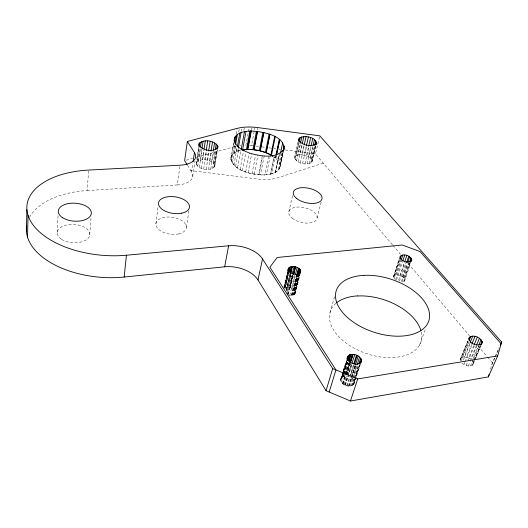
<?xml version="1.0" encoding="UTF-8"?>
<svg xmlns="http://www.w3.org/2000/svg" width="528" height="528" viewBox="0 0 528 528"><rect width="100%" height="100%" fill="white"/><g stroke="black" fill="none" stroke-linecap="round" stroke-linejoin="round"><path stroke-width="0.4" stroke-dasharray="2.64 1.98" d="M399.769 257.387L393.413 276.712L393.406 277.886L399.267 260.093M460.627 361.066L460.297 359.291L468.019 340.586M282.691 153.074C280.269 158.308 281.919 165 278.711 169.745L282.553 151.82M57.268 232.333L58.067 215.622M29.542 217.298A77.062 43.362 4.9 0 1 87.199 190.555L88.565 170.894M89.78 234.577L91.113 216.539M340.798 378.774L340.633 379.586C341.048 385.684 352.031 389.11 354.42 382.701C353.793 376.952 344.071 373.487 340.798 378.774L346.401 360.782M214.744 165.389C211.636 159.43 200.891 157.601 196.264 162.611L196.106 163.819C199.102 169.871 210.104 171.745 214.639 166.597L217.358 149.569M155.872 223.978L158.176 205.682M87.199 190.555L177.329 184.939L180.068 165.205M177.329 184.939A22.486 11.326 8 0 0 191.591 171.943L192.905 163.073M192.7 176.444L195.004 161.053M186.437 227.198L188.938 210.606M196.106 163.819L198.739 146.335M197.043 161.548L199.195 147.292M196.588 165.079L199.241 147.569M198.383 160.697L200.191 148.837M197.683 166.313L200.35 148.79M200.204 160.116L201.901 149.054M199.313 167.435L202.125 149.101M202.369 159.839L203.96 149.582M201.366 168.366L204.336 149.226M204.739 159.885L206.098 151.213M203.702 169.039L206.712 149.899M207.154 160.248L208.652 150.79M206.164 169.409L209.207 150.275M209.451 160.901L210.969 151.45M208.573 169.442L211.642 150.328M211.484 161.812L213.272 150.777M210.758 169.151L213.86 150.058M462.073 363.152C464.746 365.429 468.732 366.973 472.118 365.409L473.108 364.353L474.289 360.71M213.114 162.914L215.048 151.081M212.573 168.544L215.569 150.275M288.156 294.961C299.924 297.706 295.145 285.087 285.905 287.734L289.285 273.755M214.229 164.129L216.434 150.704M213.893 167.673L216.77 150.223M214.639 166.597L217.642 148.381M230.908 158.499L233.693 142.586M231 159.806L233.924 143.101M196.548 157.298L233.864 146.85L234.293 144.441M236.141 133.993L237.138 128.37M231.66 161.667L235 142.817M234.056 153.061L235.349 145.774M232.485 163.159L235.851 144.283M238.722 131.861L239.435 127.849M233.937 164.868L237.329 145.966M236.465 151.681L237.191 147.642M241.157 131.452L241.586 129.05M237.752 151.14L238.187 148.718M235.594 166.459L239.019 147.53M243.863 130.37L244.299 127.967M237.593 167.904L240.913 149.747M240.108 169.468L243.613 150.506M245.876 145.352L249.289 126.991M242.405 170.577L245.804 152.394M251.506 130.258L251.962 127.862M245.711 171.976L249.308 152.995M249.368 145.457L251.493 145.596L254.371 130.456M254.522 129.657L254.978 127.268M248.061 172.715L251.698 153.734M257.42 129.98L257.875 127.591M251.995 173.791L255.539 155.602M254.199 174.181L257.928 155.206M262.297 155.839L258.509 174.794C248.2 173.435 234.485 170.3 230.789 159.199L231.31 156.083L233.462 153.404L237.079 151.325L241.078 150.209C236.861 150.935 232.142 153.021 230.828 157.456C232.531 171.745 253.163 174.847 264.799 174.926L268.666 156.011M258.944 174.86L262.581 156.691M264.244 155.932L260.436 174.874L263.941 175.019L270.415 174.187L274.19 156.116M270.25 155.852L266.363 174.755L270.62 174.161L275.114 172.603L278.315 170.379L280.018 167.64L283.364 152.104M270.62 174.161L274.395 156.083M275.55 154.975L271.603 173.818L274.996 172.643L278.982 153.853M275.728 156.281L275.392 157.885L274.197 157.047M280.196 164.683C280.21 160.901 274.111 159.562 276.263 155.727M275.893 158.235L276.401 155.833M275.114 172.603L278.771 155.377M279.8 153.344L275.807 172.121L278.249 170.419L282.262 151.701M278.744 161.37L280.289 154.13M280.157 164.571L282.652 152.962M280.064 166.749L283.067 152.783M315.823 146.15L311.738 162.261C306.636 165.7 296.281 163.812 294.584 157.45L298.162 141.53M294.657 158.585L298.597 141.049M294.584 157.45L296.195 155.641L299.059 142.949M295.33 159.779L299.112 143.022M296.195 155.641L297.766 155.093L300.28 143.999M296.558 160.948L300.359 144.17M297.766 155.093L299.713 154.836L302.056 144.547M298.261 162.01L302.273 144.421M288.829 211.886L292.604 195.466M299.713 154.836L301.897 154.882L304.082 145.391M300.32 162.895L304.55 144.5M301.897 154.882L304.187 155.232L306.2 146.533M302.597 163.535L306.854 145.141M312.226 161.245C312.16 158.235 308.807 156.836 306.425 155.859L308.458 147.16M304.927 163.885L308.847 147.101M308.464 156.717L310.88 146.434M307.151 163.924L311.282 146.355M310.16 157.76L312.781 146.678M309.111 163.654L313.071 146.896M311.408 158.915L314.417 146.236M310.675 163.086L315.031 144.758M312.107 160.103L315.513 145.827M311.738 162.261L315.718 145.556M392.416 244.761L315.473 153.919L319.803 135.841M283.866 287.39L287.786 271.049M283.972 287.219L287.727 271.531M284.15 286.915L287.701 272.138M283.82 288.869L287.74 272.54M284.401 287.793L288.143 272.243L284.447 287.819M284.592 288.024L288.347 272.435M284.83 287.384L288.4 272.567M284.896 287.417L288.453 272.653M285.166 288.823L289.113 272.441M286.229 289.733L290.228 273.59M286.499 289.892L290.44 273.59M286.466 290.789L290.631 273.623M287.338 287.522L290.73 273.55M286.79 290.941L290.961 273.775M287.199 292.057L291.383 274.89M288.902 287.575L292.123 274.388M287.311 294.65L292.268 274.362M287.826 294.017L292.406 275.293M287.846 294.848L292.624 275.339M288.347 294.182L292.934 275.451M289.964 287.753L293.007 275.345M290.169 287.819L293.212 275.411M290.492 287.885L293.542 275.477M289.766 295.277L294.769 274.996M292.004 288.433L295.258 275.253M291.344 295.324L296.373 275.048M291.634 295.284L296.663 275.009M291.845 295.284L296.881 275.009M293.555 289.37L297.02 275.405M292.142 295.205L297.178 274.936M293.726 289.476L297.198 275.51M293.931 289.687L297.594 274.943M292.789 295.106L297.832 274.844M294.4 290.09L298.076 275.345M293.324 294.895L298.181 275.418M293.621 294.815L298.478 275.345M294.723 290.532L298.597 275.009M293.852 294.683L298.716 275.213M293.99 294.631L298.855 275.167M294.083 294.558L298.954 275.088M295.126 291.086L299.006 275.557M294.32 294.426L299.191 274.963M294.479 294.248L299.152 275.57M294.868 293.944L299.548 275.266M295.093 293.555L299.772 274.89M295.244 293.383L299.851 275.194M317.097 218.057L321.242 201.689M329.987 312.655L334.653 296.254M490.538 369.211L492.386 362.802L494.69 357.601M408.883 262.04L402.085 282.176L403.636 281.747L404.633 280.942L404.969 279.853C403.828 275.484 396.343 273.068 393.413 276.712M340.633 379.586L346.566 360.439M340.712 379.863L342.421 374.378M343.398 371.25L346.573 361.073M341.557 377.678L342.533 374.557M343.504 371.428L346.678 361.264M341.735 377.421L342.712 374.299M342.956 373.514L346.856 361.013M340.771 380.853L342.731 374.59M343.708 371.455L346.883 361.277M342.474 376.906L343.207 374.563M343.451 373.784L347.351 361.284M342.784 376.807L343.517 374.464M343.761 373.685L347.668 361.185M342.89 376.741L343.622 374.398M343.867 373.619L347.774 361.119M341.372 382.147L343.82 374.312M344.071 373.527L347.747 361.772M343.556 376.55L344.289 374.207M344.533 373.428L347.959 362.498M344.375 376.279L344.863 374.715M345.107 373.936L348.539 363.013M342.388 383.374L345.094 374.755M345.345 373.969L348.79 362.993M342.665 383.592L345.378 374.966M345.622 374.187L349.074 363.211M342.817 383.764L346.025 373.573M346.276 372.794L349.727 361.819M345.972 374.623L349.417 363.7M343.18 384.001L346.394 373.811M346.639 373.025L350.097 362.05M346.52 374.669L349.965 363.752M346.711 374.695L350.156 363.779M343.754 384.45L346.48 375.83M346.724 375.045L350.44 363.284M344.434 384.806L347.167 376.187M347.417 375.401L351.14 363.64M344.843 385.07L347.576 376.451M348.572 373.309L351.305 364.69M345.127 385.169L347.866 376.55M348.11 375.764L351.8 363.95M345.378 385.301L352.103 364.135M346.744 385.744L349.496 377.117M349.747 376.332L353.278 365.336M347.2 385.902L353.958 364.736M350.915 374.906L354.156 364.769M348.407 386.1L355.192 364.94M351.978 375.494L355.232 365.363M348.784 386.093L355.568 364.934M348.949 386.113L355.74 364.96M349.714 386.074L352.235 378.239M352.486 377.454L356.519 364.921M352.519 378.926L356.789 365.673M350.711 386.047L353.239 378.213M353.489 377.434L357.278 365.686M351.787 385.684L354.05 378.583M354.321 377.857L358.373 365.33M352.11 385.585L354.394 378.543M354.644 377.758L358.703 365.237M354.163 381.427L354.922 379.084M355.172 378.305L359.482 365.033M353.133 384.932L359.733 364.597M353.265 384.853L360.122 363.733M353.351 384.74L360.202 363.627M354.017 383.863L360.512 363.957M393.677 276.197L399.267 259.202M394.687 275.405L399.775 259.974M394.099 279.154L400.231 260.575M396.231 274.989L401.075 260.344M395.657 279.576L401.821 260.984M396.495 280.104L402.468 261.908M400.132 275.451L404.507 262.357M398.666 280.163L404.62 262.337M399.425 281.213L405.656 262.614M402.026 276.269L406.679 262.403M402.857 276.791L407.266 263.69M401.425 281.45L407.425 263.63M404.164 277.979L409.114 263.327M404.6 278.606L409.827 263.182M403.636 281.747L410.447 261.637M404.633 280.942L410.665 263.168M419.39 345.404L425.528 328.898M460.297 359.291L468.032 340.87M460.271 360.017L467.999 341.306M460.937 358.063L462.277 357.245L468.765 341.563M461.116 360.842L468.871 342.111M462.277 357.245L464.158 356.941L469.735 343.51M463.313 360.155L470.488 342.91M464.158 356.941L466.349 357.185L471.643 344.5M463.914 364.518L464.851 362.267M465.161 361.522L472.375 344.269M476.302 345.695L470.633 359.126L468.6 357.938L473.92 345.259M466.105 365.521L467.683 361.772M467.999 361.02L474.619 345.272M468.389 366.036L470.29 361.535M470.606 360.789L476.942 345.794M472.85 359.099L478.54 345.668M470.481 365.996L479.061 345.767M473.332 362.954L473.147 362.182L473.788 360.683M474.104 359.938L480.137 345.748M472.118 365.409L474.032 360.921M474.349 360.169L480.401 345.946M474.606 359.964L480.652 345.767M473.108 364.353L474.382 361.363M475.655 358.367L481.074 345.655M495.02 356.862L498.967 347.945M491.872 364.597L495.165 357.159M495.495 356.413L498.465 349.714M323.288 163.139L278.23 177.659A33.521 16.13 11 0 1 256.846 178.979L190.74 170.564M186.226 160.189L192.575 158.407M233.864 146.85L236.135 146.302M239.824 145.721L241.091 145.57M251.493 145.596L252.925 145.754M255.981 146.124L258.43 146.441M261.69 146.87L264.95 147.299M269.023 147.833L273.095 148.361M273.913 148.474L275.543 148.685M278.804 149.114L280.434 149.325M285.318 149.965L315.473 153.919M304.187 155.232L306.425 155.859M466.349 357.185L468.6 357.938M274.078 156.988L275.755 158.136M392.944 245.388L400.389 254.179M408.368 263.597L469.524 335.808M478.031 345.853L487.067 356.525M487.601 357.152L492.386 362.802M187.486 165.271L191.591 171.943M472.217 360.591L473.147 362.182M395.056 357.482A47.817 28.367 18.8 0 1 341.332 339.141A47.817 28.367 18.8 0 1 335.98 303.303M421.318 332.059A47.817 28.241 18.7 0 1 394.99 357.377M178.702 233.897L174.953 234.386A15.391 8.521 7.9 0 1 157.707 228.499L156.275 226.255A15.391 8.521 7.9 0 1 165.548 217.193A15.391 8.521 7.9 0 1 184.424 222.737L185.929 224.935A15.391 8.521 7.9 0 1 178.702 233.897M61.631 239.375A16.295 9.167 3.5 0 0 89.087 236.907A16.295 9.167 3.5 0 0 69.815 224.499A16.295 9.167 3.5 0 0 61.631 239.375M292.169 218.236A14.474 7.524 13.3 0 0 316.331 219.892A14.474 7.524 13.3 0 0 300.346 207.088A14.474 7.524 13.3 0 0 292.169 218.236"/><path stroke-width="0.79" d="M26.4 231.304L26.895 209.629M27.515 237.171L28.037 215.398M283.701 150.546C286.579 135.26 261.459 131.479 251.057 130.997C244.807 131.314 234.861 132.356 234.109 140.243M361.02 362.393L361.528 360.835L361.185 359.139C359.007 354.572 349.404 351.74 347.464 357.674C348.196 363.073 355.852 365.897 360.241 363.033M300.709 271.128C299.64 276.408 291.047 274.435 288.717 270.871C286.922 264.198 299.746 265.881 300.709 271.128L299.963 274.111M217.879 146.408L217.774 147.589C213.074 152.592 202.165 150.711 198.983 144.745L199.135 143.57C203.927 138.699 214.579 140.54 217.879 146.408L217.49 148.784M124.146 277.042L126.436 255.222A78.375 42.537 5.2 0 1 29.159 218.341A78.375 42.537 5.2 0 1 88.618 170.075L180.068 165.205A22.823 11.068 8.1 0 0 194.456 152.585L187.348 141.484L237.138 128.37C243.903 126.674 250.991 126.727 257.875 127.591L319.803 135.841L501.6 341.999L497.666 355.898L488.321 376.906L350.46 401.009L326.047 390.694L257.987 279.972A26.506 15.886 11.2 0 0 224.671 266.805L124.146 277.042A77.062 43.362 4.9 0 1 26.664 225.542M187.348 141.484L184.635 160.631L187.077 164.604M193.142 161.456L194.456 152.585M198.739 146.335L199.135 143.57M199.313 146.494L199.914 142.534M200.429 147.253L201.274 141.715M482.242 342.032L482.031 343.411L481.041 344.447C476.546 346.276 469.504 343.497 468.943 338.342L469.577 337.135C473.887 334.462 480.671 337.339 482.242 342.032L480.968 345.022M202.019 148.269L203.108 141.154M204.079 148.79L205.306 140.903M206.224 150.421L207.702 140.963M208.652 150.79L210.151 141.332M211.094 150.658L212.487 141.992M213.404 149.985L214.553 142.89M215.305 149.503L216.209 143.979M216.698 149.127L217.345 145.18M234.524 137.9C233.138 146.19 243.052 150.434 249.308 152.995C260.086 156.11 276.494 159.614 284.031 148.995M234.201 141.544L235.026 136.864M234.96 143.319L236.399 135.214M235.64 144.157L237.369 134.435M237.336 146.83L239.804 133.102M238.339 147.913L241.105 132.581M241.23 149.404L244.471 131.696M245.995 131.426L242.59 149.919L241.897 149.985M249.916 131.063L246.464 149.516L242.59 149.919C252.971 148.474 264.066 150.711 272.996 156.209M224.671 266.805L228.598 245.797A26.981 15.609 11.2 0 1 262.548 258.958L332.713 368.57L357.687 378.919L497.666 355.898M247.203 149.483L250.661 131.03M247.592 149.444L251.057 130.997M251.242 131.01L247.777 149.457L252.899 149.701L256.436 131.287M253.79 149.747L257.334 131.333M257.558 131.373L254.014 149.787L259.281 150.711L262.898 132.317M260.093 150.856L263.723 132.462M263.881 132.508L260.245 150.902L265.399 152.486L269.108 134.099M266.105 152.704L269.828 134.31M269.92 134.356L266.198 152.75L270.884 154.922L274.679 136.508M275.246 136.772L271.445 155.186L272.758 156.083M276.065 154.678L279.266 139.438M276.428 154.922L279.635 139.682M276.566 155.027L279.781 139.781M280.46 153.325L282.691 142.864M282.982 151.411L284.15 145.999M283.028 151.523L284.189 146.104M283.562 150.454L284.064 148.124M257.987 279.972L262.548 258.958M298.505 141.346L299.218 138.164C304.313 134.792 317.315 136.97 316.206 144.56M299.237 142.151L300.307 137.392M300.458 143.207L301.891 136.871M302.234 143.755L303.857 136.627M304.26 144.599L306.075 136.686M306.385 145.741L308.398 137.042M308.642 146.368L310.669 137.669M311.065 145.649L312.734 138.527M313.157 145.101L314.464 139.557M314.602 145.444L315.731 140.692M315.698 145.028L316.457 141.86M287.971 270.27L288.347 268.712M288.077 270.098L288.473 268.415M288.07 270.58L288.631 268.244M288.116 270.983L288.862 267.874M288.328 271.465L289.265 267.577M288.486 271.293L289.423 267.412M288.644 271.234L289.582 267.346M288.638 271.874L289.76 267.214M289.661 272.204L290.974 266.765M290.228 273.59L291.925 266.607M290.44 273.59L292.136 266.607M290.73 273.55L292.426 266.567M292.307 273.61L294.017 266.627M293.198 274.567L295.099 266.812M293.403 274.639L295.31 266.884M293.918 273.926L295.634 266.944M295.449 274.474L297.178 267.498M297 274.448L298.538 268.244M297.218 274.633L298.756 268.422M297.587 273.959L298.934 268.528M297.792 274.171L299.138 268.739M298.274 274.573L299.627 269.141M298.795 274.237L299.957 269.577M299 274.448L300.161 269.788M299.251 273.808L300.221 269.927M299.396 274.006L300.366 270.125M488.321 376.906L488.987 374.603M361.528 360.835L360.459 362.842M326.047 390.694L332.713 368.57M329.188 392.02L335.927 369.904L269.874 267.188L277.193 257.492L402.164 244.999L420.017 251.533L501.098 343.761L500.438 345.253M411.781 259.776L411.457 260.845C407.953 263.538 402.013 261.492 400.033 257.776L400.019 256.615C403.049 253.064 410.494 255.446 411.781 259.776L411.259 261.32M347.134 358.433L347.622 356.869M347.054 358.875L347.787 356.532M347.061 359.509L347.549 357.944M347.404 358.921L348.381 355.793M347.345 359.449L348.559 355.542M347.596 360.505L349.305 355.04M347.912 360.406L349.622 354.935M348.018 360.34L349.727 354.875M348.447 360.934L350.407 354.691M349.034 361.449L351.239 354.427M349.906 362.135L352.367 354.334M350.209 362.974L352.915 354.387M350.401 363L353.113 354.413M352.051 363.172L354.77 354.598M353.773 363.779L356.506 355.199M354.407 363.99L357.146 355.417M355.483 364.584L358.235 356.004M357.047 364.888L359.555 357.093M358.849 363.759L360.611 358.294L361.251 359.575L359.984 363.475M350.46 401.009L357.687 378.919M400.026 259.202L401.3 255.341M401.075 260.344L402.857 254.945M402.725 261.142L404.778 254.978M404.765 261.584L406.817 255.427M406.679 262.403L408.751 256.238M407.788 262.152L409.603 256.76M409.636 261.789L410.942 257.928M410.084 262.409L411.391 258.555M468.653 339.372L469.577 337.135M469.075 340.817L470.93 336.336M470.045 342.764L472.837 336.046M471.953 343.754L475.068 336.296M474.23 344.513L477.365 337.055M476.612 344.949L479.444 338.237M478.856 344.923L481.074 339.695M480.454 345.002L482.044 341.266M500.287 344.969L501.6 341.999M316.582 142.976L316.094 143.959C310.827 147.253 302.3 145.332 298.782 140.25L299.218 138.164M361.132 361.984L359.205 363.673M126.436 255.222L228.598 245.797M363.99 275.345A48.682 27.826 18.1 0 1 429.29 319.064A48.682 27.826 18.1 0 1 354.453 322.859A48.682 27.826 18.1 0 1 363.805 275.359M357.707 295.99A47.817 28.241 18.7 0 1 420.902 330.475M336.6 302.795A47.817 28.367 18.8 0 1 357.647 295.885M181.711 213.18L177.91 213.635A15.642 8.349 8.1 0 1 160.354 207.748L158.895 205.537A15.642 8.349 8.1 0 1 168.267 196.713A15.642 8.349 8.1 0 1 187.466 202.27L189.004 204.442A15.642 8.349 8.1 0 1 181.711 213.18M296.756 198.587A14.698 7.359 13.1 0 0 321.268 200.369A14.698 7.359 13.1 0 0 304.946 187.717A14.698 7.359 13.1 0 0 296.756 198.587M62.753 217.787A16.579 8.996 3.9 0 0 90.658 215.543A16.579 8.996 3.9 0 0 71.029 203.234A16.579 8.996 3.9 0 0 62.753 217.787"/></g></svg>
